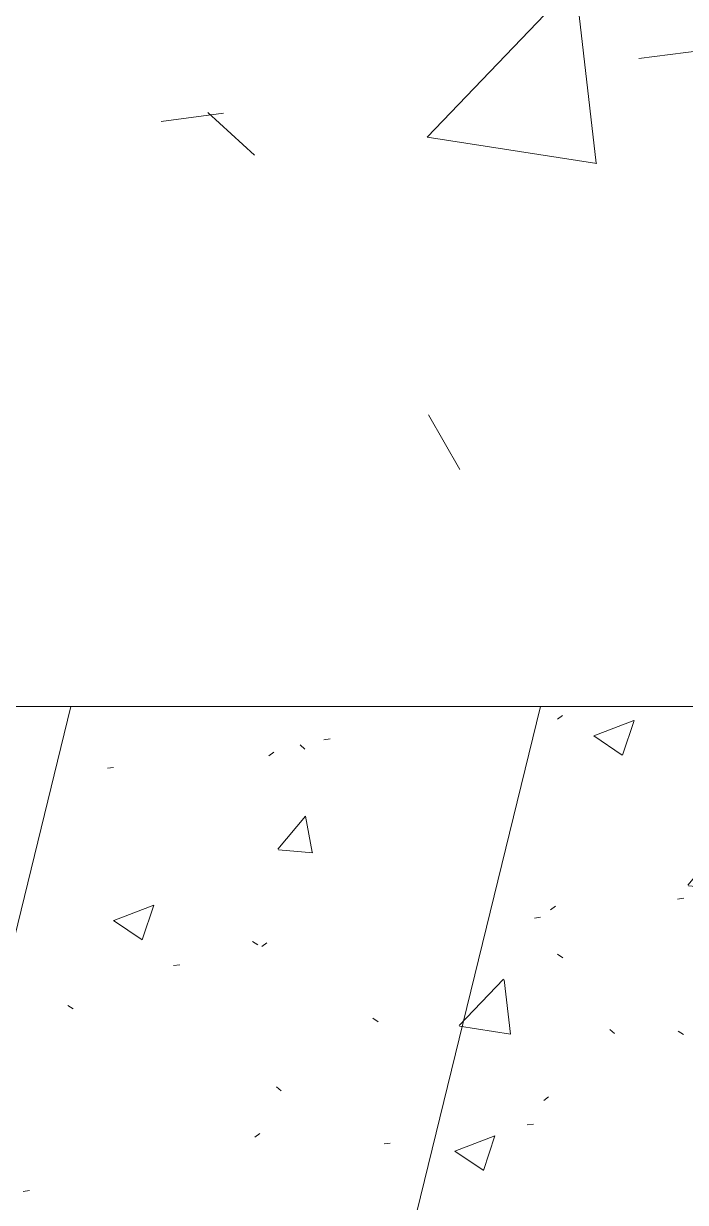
# Model space of a CAD drawing. Header units: millimetres. Extents: x 5357 to 259384, y -16348 to 109893.
# Drawn here: x 59210 to 59986, y 49977 to 51358 of the extents above; entities that cross this region are included whole.
import ezdxf

# ---------------------------------------------------------------- set-up
doc = ezdxf.new("R2010")
doc.units = ezdxf.units.MM
doc.linetypes.add('IMPORT-Overhead', pattern=[3.96875, 2.38125, -1.5875])
for name, color, linetype, lineweight in [('A-AREA-1', 30, 'IMPORT-Overhead', 9), ('A-DETL-THIN', 151, 'Continuous', 9), ('A-FLOR', 192, 'Continuous', 9), ('A-FLOR-PATT', 8, 'Continuous', 9)]:
    doc.layers.add(name, color=color, linetype=linetype, lineweight=lineweight)

msp = doc.modelspace()

# ---------------------------------------------------------------- hatches: boundary and pattern name
at = {"layer": 'A-FLOR-PATT'}
h = msp.add_hatch(dxfattribs=at)
h.set_pattern_fill('FP_7', color=256, style=0, pattern_type=2)
h.set_pattern_definition([(0, (0, 0), (1788.16, 447.04), [73.762, -1267.358, 73.762, -1267.358, -7152.64]), (0, (0, 0), (1788.16, 447.04), [-2682.24, 73.762, -2608.478, 73.762, -1267.358, -3129.28]), (0, (0, 0), (1788.16, 447.04), [-6705.6, 73.762, -820.318, 73.762, -2161.438]), (120, (670.56, 223.5), (-1281.228, 1325.072), [73.762, -1267.358, 73.762, -8419.998]), (120, (670.56, 223.5), (-1281.228, 1325.072), [-1414.882, -1267.358, 73.762, -2608.478, -4470.4]), (120, (670.56, 223.5), (-1281.228, 1325.072), [-5364.48, 73.762, -1267.358, 73.762, -3055.518]), (120, (670.56, 223.5), (-1281.228, 1325.072), [-6779.362, -820.318, 73.762, -2161.438]), (240, (894.1, 1117.6), (-506.932, -1772.112), [73.762, -1267.358, 73.762, -8419.998]), (240, (894.1, 1117.6), (-506.932, -1772.112), [-1414.882, -1267.358, 73.762, -2608.478, -4470.4]), (240, (894.1, 1117.6), (-506.932, -1772.112), [-5364.48, 73.762, -1267.358, 73.762, -3055.518]), (240, (894.1, 1117.6), (-506.932, -1772.112), [-6779.362, -820.318, 73.762, -2161.438])])
h.paths.add_polyline_path([(59152.5, 50557.9), (60452.5, 50557.9), (60452.5, 53311.9), (59152.5, 53311.9), (59152.5, 52021.9), (59162.5, 52021.9), (59162.5, 51851.9), (59152.5, 51851.9), (59152.5, 50657.9)])
h = msp.add_hatch(dxfattribs=at)
h.set_pattern_fill('FP_47', color=256, style=0, pattern_type=2)
h.set_pattern_definition([(50, (0, 0), (1603.22, -140.263), [167.64, -1844.04]), (355, (0, 0), (-310.137, 1681.3), [134.112, -1475.232]), (100.451, (133.6, -11.7), (1293.095, 1541.026), [142.472, -1567.193]), (46.184, (0, 447), (2385.496, -369.976), [251.46, -2766.06]), (96.636, (198.8, 416.2), (2089.14, 2177.36), [213.71, -2350.79]), (351.184, (0, 447), (2089.165, 2177.34), [201.17, -2212.85]), (21, (223.5, 335.3), (1334.207, -899.933), [167.64, -1844.04]), (326, (223.5, 335.3), (543.86, 1620.856), [134.112, -1475.232]), (71.451, (334.7, 260.3), (1878.07, 720.907), [142.472, -1567.193]), (37.5, (0, 0), (27.1796, 744.0845), [73.762, -1383.589, 73.762, -1423.822, -1480.82]), (37.5, (0, 0), (27.1796, 744.0845), [-2954.934, 73.762, -1407.058]), (7.5, (0, 0), (588.013, 881.589), [73.762, -780.085, 73.762, -1350.061, -564.388]), (7.5, (0, 0), (588.013, 881.589), [-2277.669, 73.762, -490.626]), (327.5, (-498.45, 0), (1193.2, -50.414), [73.762, -485.038, 73.762, -1669.694, -2313.432]), (327.5, (-498.45, 0), (1193.2, -50.414), [-2302.256, 73.762, -2239.67]), (317.5, (-722, 0), (1303.538, 223.755), [73.762, -652.678, 73.762, -1084.072, -1642.872]), (317.5, (-722, 0), (1303.538, 223.755), [-1884.274, 73.762, -1569.11])])
h.paths.add_polyline_path([(59152.5, 50557.9), (60452.5, 50557.9), (60452.5, 53311.9), (59152.5, 53311.9), (59152.5, 52021.9), (59162.5, 52021.9), (59162.5, 51851.9), (59152.5, 51851.9), (59152.5, 50657.9)])
h = msp.add_hatch(dxfattribs=at)
h.set_pattern_fill('FP_40', color=256, style=0, pattern_type=2)
h.set_pattern_definition([(50.049, (291.23, 0), (480.1359, -42.0767), [50.256, -552.818]), (354.991, (291.23, 0), (-92.8772, 504.3906), [40.165, -441.812]), (100.434, (331.24, -3.5), (387.2535, 462.3124), [42.739, -470.131]), (46.234, (291.2, 134.1), (714.4144, -110.986), [75.376, -829.132]), (96.624, (350.76, 124.86), (625.669, 653.2013), [64.111, -705.22]), (351.169, (291.2, 134.1), (625.668, 653.2026), [60.249, -662.736]), (21.033, (358.17, 100.6), (399.5704, -269.9807), [50.216, -552.38]), (325.954, (358.17, 100.6), (162.8765, 486.2562), [40.186, -442.045]), (71.481, (391.46, 78.1), (562.4481, 216.2737), [42.734, -470.076]), (37.548, (291.23, 0), (8.13914, 223.22476), [7.368, -429.362, 7.368, -441.419, -443.764]), (37.548, (291.23, 0), (8.13914, 223.22476), [-885.518, 7.368, -436.395]), (7.513, (291.23, 0), (176.099, 264.4776), [7.364, -248.356, 7.364, -419.059, -169.029]), (7.513, (291.23, 0), (176.099, 264.4776), [-682.142, 7.364, -161.666]), (327.455, (141.95, 0), (357.3418, -15.1254), [7.367, -160.067, 7.367, -515.028, -693.178]), (327.455, (141.95, 0), (357.3418, -15.1254), [-689.829, 7.367, -685.811]), (317.451, (75, 0), (390.3867, 67.1285), [7.369, -210.358, 7.369, -339.655, -492.399]), (317.451, (75, 0), (390.3867, 67.1285), [-564.752, 7.369, -485.03])])
h.paths.add_polyline_path([(60452.5, 47596.3), (60652.6, 47596.3), (60652.6, 50557.9), (57252.6, 50557.9), (57252.6, 47596.3), (59152.5, 47596.3)])

# ---------------------------------------------------------------- linework, layer by layer
at = {"layer": 'A-AREA-1'}
msp.add_line((57252.6, 50557.9), (60452.5, 50557.9), dxfattribs=at)
at = {"layer": 'A-DETL-THIN'}
for p, q in [((60652.6, 50557.9), (57252.6, 50557.9)), ((58902.6, 49072.1), (59265.8, 50557.9)), ((59452.6, 49072.1), (59815.8, 50557.9))]:
    msp.add_line(p, q, dxfattribs=at)
at = {"layer": 'A-FLOR'}
msp.add_line((60452.5, 50557.9), (57252.6, 50557.9), dxfattribs=at)

doc.saveas('drawing.dxf')
